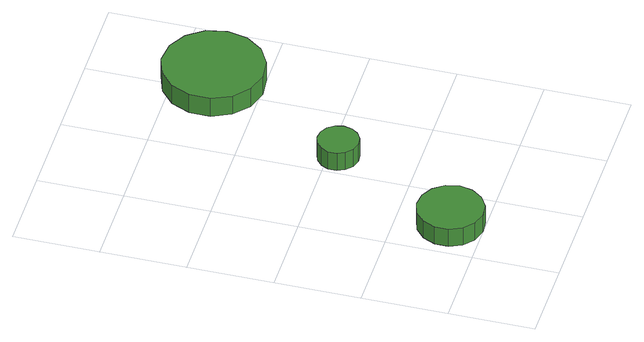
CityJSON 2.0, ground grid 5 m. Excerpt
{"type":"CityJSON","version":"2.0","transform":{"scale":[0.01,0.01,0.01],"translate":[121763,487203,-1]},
"CityObjects":{
"tree1":{"type":"SolitaryVegetationObject","attributes":{"function":"something"},"geometry":[{"type":"MultiSurface","lod":"1","boundaries":[[[0,1,2,3,4,5,6,7,8,9,10,11,12,13,14]],[[15,16,17,18,19,20,21,22,23,24,25,26,27,28,29]],[[0,29,28,1]],[[1,28,27,2]],[[2,27,26,3]],[[3,26,25,4]],[[4,25,24,5]],[[5,24,23,6]],[[6,23,22,7]],[[7,22,21,8]],[[8,21,20,9]],[[9,20,19,10]],[[10,19,18,11]],[[11,18,17,12]],[[12,17,16,13]],[[13,16,15,14]],[[14,15,29,0]]]}]},
"tree2":{"type":"SolitaryVegetationObject","attributes":{"function":"something"},"geometry":[{"type":"MultiSurface","lod":"1","boundaries":[[[30,31,32,33,34,35,36,37,38,39,40,41,42,43,44]],[[45,46,47,48,49,50,51,52,53,54,55,56,57,58,59]],[[30,59,58,31]],[[31,58,57,32]],[[32,57,56,33]],[[33,56,55,34]],[[34,55,54,35]],[[35,54,53,36]],[[36,53,52,37]],[[37,52,51,38]],[[38,51,50,39]],[[39,50,49,40]],[[40,49,48,41]],[[41,48,47,42]],[[42,47,46,43]],[[43,46,45,44]],[[44,45,59,30]]]}]},
"tree3":{"type":"SolitaryVegetationObject","attributes":{"function":"something"},"geometry":[{"type":"MultiSurface","lod":"1","boundaries":[[[60,61,62,63,64,65,66,67,68,69,70,71,72,73,74]],[[75,76,77,78,79,80,81,82,83,84,85,86,87,88,89]],[[60,89,88,61]],[[61,88,87,62]],[[62,87,86,63]],[[63,86,85,64]],[[64,85,84,65]],[[65,84,83,66]],[[66,83,82,67]],[[67,82,81,68]],[[68,81,80,69]],[[69,80,79,70]],[[70,79,78,71]],[[71,78,77,72]],[[72,77,76,73]],[[73,76,75,74]],[[74,75,89,60]]]}]}
},
"vertices":[
[443,194,169],[426,272,169],[379,336,169],[310,376,169],[231,385,169],[155,360,169],[96,307,169],[63,234,169],[63,154,169],[96,81,169],[155,27,169],[231,3,169],[310,11,169],[379,51,169],[426,116,169],[426,116,48],[379,51,48],[310,11,48],[231,3,48],[155,27,48],[96,81,48],[63,154,48],[63,234,48],[96,307,48],[155,360,48],[231,385,48],[310,376,48],[379,336,48],[426,272,48],[443,194,48],
[763,948,173],[753,996,173],[724,1036,173],[681,1061,173],[632,1066,173],[584,1051,173],[547,1018,173],[527,973,173],[527,923,173],[547,878,173],[584,844,173],[632,829,173],[681,834,173],[724,859,173],[753,899,173],[753,899,49],[724,859,49],[681,834,49],[632,829,49],[584,844,49],[547,878,49],[527,923,49],[527,973,49],[547,1018,49],[584,1051,49],[632,1066,49],[681,1061,49],[724,1036,49],[753,996,49],[763,948,49],
[1359,1779,190],[1334,1899,190],[1262,1998,190],[1156,2059,190],[1034,2072,190],[918,2034,190],[827,1952,190],[777,1841,190],[777,1718,190],[827,1607,190],[918,1525,190],[1034,1487,190],[1156,1500,190],[1262,1561,190],[1334,1660,190],[1334,1660,61],[1262,1561,61],[1156,1500,61],[1034,1487,61],[918,1525,61],[827,1607,61],[777,1718,61],[777,1841,61],[827,1952,61],[918,2034,61],[1034,2072,61],[1156,2059,61],[1262,1998,61],[1334,1899,61],[1359,1779,61]
]}
